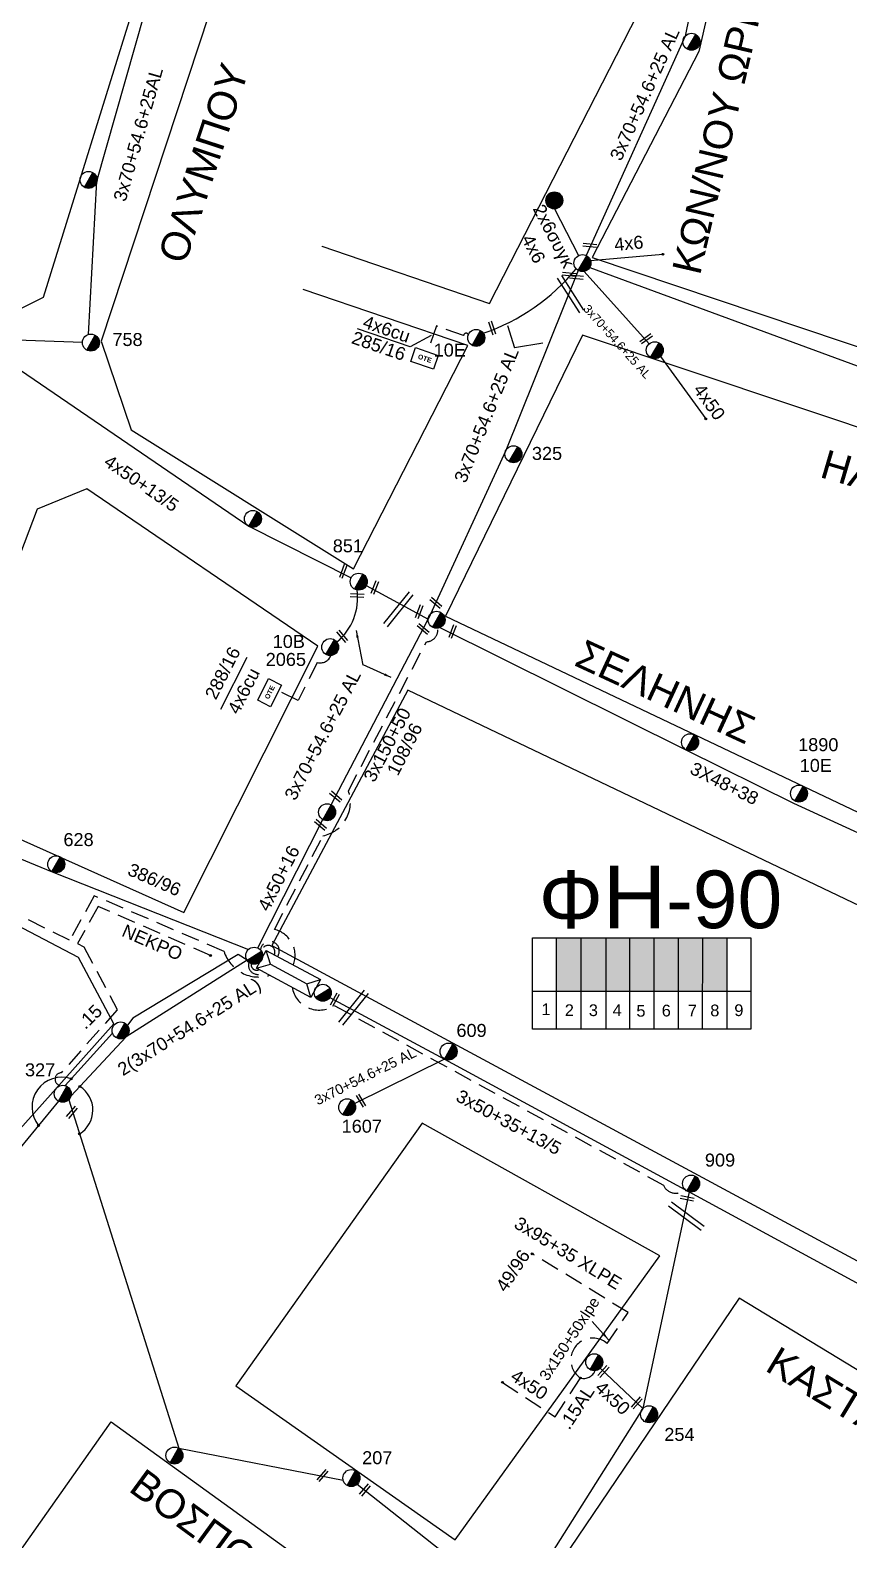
# Model space of a CAD drawing. Header units: millimetres. Extents: x 864 to 3062, y 833 to 2619.
# Drawn here: x 1439.2 to 1552.8, y 1338.7 to 1548.2 of the extents above; entities that cross this region are included whole.
import ezdxf
from ezdxf.enums import TextEntityAlignment as Align

# ---------------------------------------------------------------- set-up
doc = ezdxf.new("R2010")
doc.units = ezdxf.units.MM
doc.linetypes.add('DASHED', pattern=[19.05, 12.7, -6.35])
for name, color, linetype, lineweight in [('.15AL', 7, 'Continuous', 30), ('2x6', 7, 'SYN_LINE', 30), ('3x150+50', 7, 'Continuous', 30), ('3x150+50 XLPE', 7, 'SYN_LINE', 30), ('3x150+70AL', 7, 'DASHED', 30), ('3x48+23+13_5', 7, 'Continuous', 30), ('3X48+38', 7, 'Continuous', 30), ('3x50+35+13_5', 7, 'Continuous', 30), ('3x70+54.6+25 AL', 7, 'SYN_LINE', 30), ('3x82+57+13_5', 7, 'Continuous', 30), ('4x120+25 AL', 7, 'SYN_LINE', 30), ('4x50', 7, 'Continuous', 30), ('4x50+13_5', 7, 'Continuous', 30), ('4x50+16', 7, 'Continuous', 30), ('4x6', 7, 'SYN_LINE', 30), ('text διευθύνσεων', 250, 'Continuous', 30), ('ΝΕΚΡΟ', 7, 'DASHED', 30), ('Υπόβαθρο ΔΕΗ', 7, 'Continuous', 30)]:
    doc.layers.add(name, color=color, linetype=linetype, lineweight=lineweight)
for name, color, linetype in [('Pillar OTE', 7, 'Continuous'), ('TEXT ΚΑΛΩΔΙΩΝ', 7, 'Continuous'), ('Άγνωστα', 7, 'Continuous'), ('ΑΓΝΩΣΤΟ ΕΝΑΕΡΙΟ ΚΑΛΩΔΙΟ', 7, 'Continuous'), ('ΑΓΝΩΣΤΟ ΥΠΟΓΕΙΟ ΚΑΛΩΔΙΟ', 7, 'DASHED'), ('Επιγραφές - Σχήματα', 7, 'Continuous'), ('Καλώδια ΧΤ   3x150AL+50CU', 7, 'DASHED'), ('Μηχανική τομή', 7, 'Continuous'), ('Στύλος Ξύλινος', 7, 'Continuous'), ('Στύλος Ξύλινος @ 1', 7, 'Continuous'), ('Στύλος ΦΜ', 7, 'Continuous'), ('Στύλος ΦΜ @ 1', 7, 'Continuous'), ('Συνδέσεις', 7, 'Continuous'), ('Τομή', 7, 'Continuous'), ('Υποσταθμός εναέριος 2 στύλων', 7, 'Continuous'), ('Υποσταθμός πόλεως', 7, 'Continuous'), ('Υπόγεια καλώδια Παροχών ΧΤ   4x50AL', 7, 'DASHED'), ('Υπόγεια καλώδια Παροχών ΧΤ   4x6', 7, 'DASHED')]:
    doc.layers.add(name, color=color, linetype=linetype)
doc.styles.add('arial', font='arial.ttf')
doc.styles.get("Standard").update_dxf_attribs({"font": 'arial.ttf'})
doc.linetypes.add('SYN_LINE', pattern='A,0.5,-0.0001,["/\\/\\/\\/",Standard,S=0.1,R=0,X=0,Y=-0.05],-0.25', length=0.7501)
doc.dimstyles.new('ISO-25', dxfattribs={"dimtxt": 2.5, "dimasz": 2.5, "dimexe": 1.25, "dimexo": 0.625, "dimtad": 1, "dimtxsty": 'Standard', "dimcen": 2.5, "dimadec": 0, "dimazin": 0, "dimtfac": 1, "dimtmove": 0, "dimatfit": 3, "dimfxl": 1, "dimarcsym": 0})

# ---------------------------------------------------------------- blocks, each defined once
blk = doc.blocks.new('ΥΠΑΡΧΩΝ ΤΣΙΜΕΝΤΕΝΙΟΣ ΣΤΥΛΟΣ')
at = {"layer": 'Στύλος ΦΜ'}
blk.add_hatch(color=7, dxfattribs=at).paths.add_polyline_path([(-1.29, -2.28, 0.574793), (2.62, 0, 0.268822), (1.3, 2.27)])
at = {"layer": 'Στύλος ΦΜ', "color": 7}
blk.add_line((-1.29, -2.28), (1.3, 2.27), dxfattribs=at)
blk.add_circle((0, 0), 2.62, dxfattribs=at)
at = {"layer": 'Στύλος ΦΜ', "flags": 4}
for tag, p in [('ΑΡΙΘΜΟΣ', (-4.68, 8.05)), ('ΤΥΠΟΣ', (-4.91, 3.03))]:
    blk.add_attdef(tag, p, '', height=4, dxfattribs=at)
blk = doc.blocks.new('ΥΠΑΡΧΩΝ ΞΥΛΙΝΟΣ ΣΤΥΛΟΣ')
at = {"layer": 'Στύλος Ξύλινος'}
h = blk.add_hatch(color=7, dxfattribs=at)
h.paths.add_polyline_path([(-2.62, 0, 0.270008), (-1.29, -2.28), (1.3, 2.27, 0.576266)])
h.paths.add_polyline_path([(-1.29, -2.28, 0.574793), (2.62, 0, 0.268822), (1.3, 2.27)])
at = {"layer": 'Στύλος Ξύλινος', "color": 7}
blk.add_line((-1.29, -2.28), (1.3, 2.27), dxfattribs=at)
blk.add_circle((0, 0), 2.62, dxfattribs=at)
at = {"layer": 'Στύλος Ξύλινος', "flags": 4}
for tag, p in [('ΑΡΙΘΜΟΣ', (-4.91, 8.6)), ('ΤΥΠΟΣ', (-4.85, 3.39))]:
    blk.add_attdef(tag, p, '', height=4, dxfattribs=at)
blk = doc.blocks.new('ΥΠΟΣΤΑΘΜΟΣ ΕΝΑΕΡΙΟΣ ΕΠΙ 2 ΣΤΥΛΩΝ')
at = {"layer": 'Υποσταθμός εναέριος 2 στύλων', "linetype": 'Continuous'}
for points in [[(-11.97, -2.11, 0.574793), (-8.45, -0.07, 0.268822), (-9.64, 1.98)], [(9.68, -2.15, 0.574793), (13.19, -0.1, 0.268822), (12.01, 1.95)]]:
    blk.add_hatch(color=256, dxfattribs=at).paths.add_polyline_path(points)
for p, q in [((-11.97, -2.11), (-9.64, 1.98)), ((9.68, -2.15), (12.01, 1.95))]:
    blk.add_line(p, q, dxfattribs=at)
for centre in [(-10.81, -0.07), (10.84, -0.1)]:
    blk.add_circle(centre, 2.36, dxfattribs=at)
at = {"layer": 'Υποσταθμός πόλεως', "linetype": 'Continuous', "ltscale": 40}
blk.add_lwpolyline([(-8.57, 2.82), (8.57, 2.82), (8.57, -2.82), (-8.57, -2.82)], close=True, dxfattribs=at)
for points in [[(-5.75, 0), (-8.57, 2.82)], [(-8.57, -2.82), (-5.75, 0)], [(-5.75, 0), (5.75, 0)], [(5.75, 0), (8.57, 2.82)], [(8.57, -2.82), (5.75, 0)]]:
    blk.add_lwpolyline(points, dxfattribs=at)
at = {"layer": 'Υποσταθμός εναέριος 2 στύλων', "ltscale": 40, "flags": 1}
for tag, p in [('ΜΕΤΑΣΧΗΜΑΤΙΣΜΟΣ', (14.09, 2.51)), ('ΙΣΧΥΣ', (14.07, -0.28)), ('ΑΡΙΘΜΟΣ', (14.19, -3))]:
    blk.add_attdef(tag, p, '', height=1.8, dxfattribs=at)
blk = doc.blocks.new('ΤΟΜΗ')
at = {"layer": 'Τομή', "ltscale": 40}
for p, q in [((-5.68, 0), (17.06, 0)), ((-5.68, -2.77), (17.06, -2.77))]:
    blk.add_line(p, q, dxfattribs=at)
blk = doc.blocks.new('_ΣΥΝΔΕΣΗ')
at = {"layer": 'Συνδέσεις', "linetype": 'SYN_LINE', "ltscale": 40}
blk.add_hatch(color=256, dxfattribs=at).paths.add_polyline_path([(0.5, -0.01, 1), (-0.5, -0.01, 1)])
at = {"layer": 'Συνδέσεις'}
blk.add_circle((0, -0.01), 0.5, dxfattribs=at)
blk = doc.blocks.new('ΜΗΧΑΝΙΚΗ ΤΟΜΗ')
at = {"layer": 'Μηχανική τομή', "ltscale": 40}
for p, q in [((-1.89, 0.78), (5.69, 0.78)), ((-1.89, -0.77), (5.69, -0.77))]:
    blk.add_line(p, q, dxfattribs=at)
blk = doc.blocks.new('PILLAR ΟΤΕ')
at = {"layer": 'Pillar OTE', "ltscale": 40}
blk.add_lwpolyline([(-3.31, 2.02), (3.39, 2.02), (3.39, -1.99), (-3.31, -1.99)], close=True, dxfattribs=at)
at = {"layer": 'Pillar OTE', "insert": (-1.81, 0.71), "char_height": 1.3575, "width": 109.961, "attachment_point": 1}
blk.add_mtext('{\\fArial|b1|i0|c161|p34;OTE}', dxfattribs=at)

msp = doc.modelspace()

# ---------------------------------------------------------------- hatches: boundary and pattern name
at = {"layer": 'Καλώδια ΧΤ   3x150AL+50CU', "linetype": 'DASHED', "lineweight": -3, "ltscale": 0.2}
h = msp.add_hatch(color=6, dxfattribs=at)
h.dxf.hatch_style = 1
h.paths.add_polyline_path([(1512.25, 1414.87), (1515.69, 1414.87), (1515.69, 1422.23), (1512.25, 1422.23)])
h = msp.add_hatch(color=5, dxfattribs=at)
h.dxf.hatch_style = 1
h.paths.add_polyline_path([(1515.69, 1414.87), (1519.13, 1414.86), (1519.13, 1422.23), (1515.69, 1422.23)])
h = msp.add_hatch(color=133, dxfattribs=at)
h.dxf.hatch_style = 1
h.paths.add_polyline_path([(1522.43, 1422.23), (1519.13, 1422.23), (1519.13, 1414.86), (1522.43, 1414.86)])
h = msp.add_hatch(color=85, dxfattribs=at)
h.dxf.hatch_style = 1
h.paths.add_polyline_path([(1525.72, 1422.23), (1522.43, 1422.23), (1522.43, 1414.86), (1525.72, 1414.86)])
h = msp.add_hatch(color=1, dxfattribs=at)
h.dxf.hatch_style = 1
h.paths.add_polyline_path([(1529.11, 1422.23), (1525.81, 1422.23), (1525.81, 1414.86), (1529.11, 1414.86)])
h = msp.add_hatch(color=27, dxfattribs=at)
h.dxf.hatch_style = 1
h.paths.add_polyline_path([(1532.51, 1422.22), (1529.21, 1422.22), (1529.21, 1414.86), (1532.51, 1414.85)])
h = msp.add_hatch(color=2, dxfattribs=at)
h.dxf.hatch_style = 1
h.paths.add_polyline_path([(1535.84, 1422.22), (1532.55, 1422.22), (1532.54, 1414.85), (1535.84, 1414.85)])

# ---------------------------------------------------------------- linework, layer by layer
at = {"layer": '.15AL', "color": 1, "linetype": 'DASHED', "lineweight": -3, "ltscale": 0.2}
msp.add_lwpolyline([(1512.06, 1355.79), (1515.58, 1361.16, 0.374396), (1517.61, 1362.19, -36.717216)], format="xyb", dxfattribs=at)
at = {"layer": '2x6', "color": 1, "linetype": 'SYN_LINE', "lineweight": -3, "ltscale": 8}
msp.add_lwpolyline([(1511.96, 1523.41), (1515.32, 1516.92)], dxfattribs=at)
at = {"layer": '3x150+50', "color": 133, "linetype": 'DASHED', "lineweight": -3, "ltscale": 0.2}
msp.add_lwpolyline([(1475.73, 1418.48, 0.450208), (1473.08, 1423.41), (1479.82, 1436.4, 0.457337), (1483.36, 1442.66), (1494.21, 1463.34, 0.462716), (1495.75, 1465.22, -164.049688)], format="xyb", dxfattribs=at)
at = {"layer": '3x150+50 XLPE', "color": 1, "linetype": 'DASHED', "lineweight": -3, "ltscale": 0.2}
msp.add_lwpolyline([(1515.58, 1361.16, -1.062526), (1519.27, 1365.96), (1522.2, 1370.25), (1508.87, 1378.41)], format="xyb", dxfattribs=at)
at = {"layer": '3x150+70AL', "color": 1, "linetype": 'DASHED', "lineweight": -3, "ltscale": 0.2}
msp.add_lwpolyline([(1472.46, 1417.05, -0.416334), (1466.1, 1420.36), (1448.07, 1428.09), (1444.65, 1421.91), (1423.71, 1432.31), (1366.63, 1446.58)], format="xyb", dxfattribs=at)
at = {"layer": '3x150+70AL', "color": 5, "linetype": 'DASHED', "lineweight": -3, "ltscale": 0.2}
msp.add_lwpolyline([(1471.15, 1420.58, -1.285493), (1473.53, 1419.67, 85.798907)], format="xyb", dxfattribs=at)
at = {"layer": '3x150+70AL', "color": 2, "linetype": 'DASHED', "lineweight": -3, "ltscale": 0.2}
msp.add_lwpolyline([(1471.29, 1420.4, -1.129067), (1473.09, 1419.9, -0.91445)], format="xyb", dxfattribs=at)
at = {"layer": '3x150+70AL', "color": 27, "linetype": 'DASHED', "lineweight": -3, "ltscale": 0.2}
msp.add_lwpolyline([(1469.56, 1418.85, 0.783317), (1471.61, 1417.51, 0.070084)], format="xyb", dxfattribs=at)
at = {"layer": '3x150+70AL', "color": 6, "linetype": 'DASHED', "lineweight": -3, "ltscale": 0.2}
msp.add_lwpolyline([(1469.86, 1418.68, 0.627305), (1470.97, 1417.85, -0.600991)], format="xyb", dxfattribs=at)
at = {"layer": '3x48+23+13_5', "color": 6, "linetype": 'Continuous', "lineweight": -3, "ltscale": 0.2}
msp.add_lwpolyline([(1358.59, 1459.57), (1386.98, 1449.76), (1416.36, 1442.04), (1442.21, 1431.42), (1469.49, 1420.64)], dxfattribs=at)
at = {"layer": '3X48+38', "color": 27, "linetype": 'Continuous', "lineweight": -3, "ltscale": 0.2}
msp.add_lwpolyline([(1496.07, 1465.3), (1530.21, 1448.35), (1545.16, 1440.93), (1562.52, 1432.99), (1594.72, 1417.77), (1620.07, 1406.7)], dxfattribs=at)
at = {"layer": '3x50+35+13_5', "color": 85, "linetype": 'Continuous', "lineweight": -3, "ltscale": 0.2}
msp.add_lwpolyline([(1480.8, 1413.99), (1496.69, 1405.43), (1530.07, 1387.34), (1567.82, 1366.84), (1595.79, 1353.01)], dxfattribs=at)
at = {"layer": '3x70+54.6+25 AL', "color": 1, "linetype": 'SYN_LINE', "lineweight": -3, "ltscale": 15}
for points in [[(1543.97, 1604.22), (1537.32, 1582.84), (1530.1, 1547.36), (1516.35, 1516.95)], [(1516.11, 1514.73), (1525.12, 1504.67)]]:
    msp.add_lwpolyline(points, dxfattribs=at)
at = {"layer": '3x70+54.6+25 AL', "color": 133, "linetype": 'SYN_LINE', "lineweight": -3, "ltscale": 15}
msp.add_lwpolyline([(1447.29, 1505.98), (1448.44, 1527.23), (1455.04, 1550.53)], dxfattribs=at)
at = {"layer": '3x70+54.6+25 AL', "color": 27, "linetype": 'SYN_LINE', "lineweight": -3, "ltscale": 15}
for points in [[(1515.28, 1514.85), (1505.22, 1489.87), (1494.43, 1466.48)], [(1480.98, 1440.7), (1494.43, 1466.48)]]:
    msp.add_lwpolyline(points, dxfattribs=at)
at = {"layer": '3x70+54.6+25 AL', "color": 2, "linetype": 'SYN_LINE', "lineweight": -3, "ltscale": 15}
msp.add_lwpolyline([(1469.29, 1419.15), (1452.51, 1408.51)], dxfattribs=at)
at = {"layer": '3x70+54.6+25 AL', "color": 5, "linetype": 'SYN_LINE', "lineweight": -3, "ltscale": 15}
msp.add_lwpolyline([(1469.29, 1419.15), (1468.04, 1419.93), (1453.45, 1411.09), (1452.68, 1410.11)], dxfattribs=at)
at = {"layer": '3x70+54.6+25 AL', "color": 5, "linetype": 'SYN_LINE', "lineweight": -3, "ltscale": 10}
msp.add_lwpolyline([(1450.62, 1409.03), (1444.04, 1401.74)], dxfattribs=at)
at = {"layer": '3x70+54.6+25 AL', "color": 2, "linetype": 'SYN_LINE', "lineweight": -3, "ltscale": 10}
msp.add_lwpolyline([(1452.51, 1408.51), (1452.51, 1408.51), (1444.84, 1400.29)], dxfattribs=at)
at = {"layer": '3x70+54.6+25 AL', "color": 85, "linetype": 'SYN_LINE', "lineweight": -3, "ltscale": 15}
msp.add_lwpolyline([(1496.69, 1405.43), (1484.25, 1399.25)], dxfattribs=at)
at = {"layer": '3x70+54.6+25 AL', "color": 1, "linetype": 'SYN_LINE', "lineweight": -3, "ltscale": 15}
msp.add_arc((1493.1, 1532.89), 28.2, 288.5653, 320.8913, dxfattribs=at)
at = {"layer": '3x70+54.6+25 AL', "color": 133, "linetype": 'SYN_LINE', "lineweight": -3, "ltscale": 10}
msp.add_arc((1476.78, 1469.38), 7.86, 309.4108, 8.3204, dxfattribs=at)
at = {"layer": '3x82+57+13_5', "color": 2, "linetype": 'Continuous', "lineweight": -3, "ltscale": 0.2}
for points in [[(1444.53, 1399.77), (1459.8, 1351.43), (1482.64, 1346.98)], [(1484.59, 1346.45), (1506.64, 1328.98)]]:
    msp.add_lwpolyline(points, dxfattribs=at)
at = {"layer": '4x120+25 AL', "color": 133, "linetype": 'SYN_LINE', "lineweight": -3, "ltscale": 15}
msp.add_lwpolyline([(1433.37, 1505.36), (1446.44, 1504.89)], dxfattribs=at)
at = {"layer": '4x50', "color": 1, "linetype": 'SYN_LINE', "lineweight": -3, "ltscale": 12}
msp.add_lwpolyline([(1526.69, 1502.92), (1532.97, 1494.25)], dxfattribs=at)
at = {"layer": '4x50', "color": 5, "linetype": 'Continuous', "lineweight": -3, "ltscale": 0.2}
msp.add_lwpolyline([(1443.12, 1399.59), (1424.95, 1377.57), (1404.2, 1354.34), (1382.28, 1325.27)], dxfattribs=at)
at = {"layer": '4x50', "color": 1, "linetype": 'Continuous', "lineweight": -3, "ltscale": 0.2}
msp.add_lwpolyline([(1518.33, 1362.53), (1524.25, 1356.94)], dxfattribs=at)
at = {"layer": '4x50', "color": 1, "linetype": 'DASHED', "lineweight": -3, "ltscale": 0.2}
msp.add_lwpolyline([(1504.75, 1360.56), (1512.06, 1355.79)], dxfattribs=at)
at = {"layer": '4x50+13_5', "color": 133, "linetype": 'Continuous', "lineweight": -3, "ltscale": 0.2}
for points in [[(1433.11, 1504.22), (1469.52, 1479.36), (1483.74, 1472.2)], [(1485.85, 1471.15), (1494.43, 1466.48)]]:
    msp.add_lwpolyline(points, dxfattribs=at)
at = {"layer": '4x50+16', "color": 1, "linetype": 'Continuous', "lineweight": -3, "ltscale": 0.2}
msp.add_lwpolyline([(1516.87, 1515.27), (1558, 1500.13), (1596.09, 1488.86)], dxfattribs=at)
at = {"layer": '4x50+16', "color": 27, "linetype": 'Continuous', "lineweight": -3, "ltscale": 0.2}
msp.add_lwpolyline([(1470.78, 1420.85), (1479.82, 1438.65)], dxfattribs=at)
at = {"layer": '4x6', "color": 1, "linetype": 'SYN_LINE', "lineweight": -3, "ltscale": 10}
msp.add_lwpolyline([(1516.99, 1516.24), (1527.02, 1517.1)], dxfattribs=at)
at = {"layer": 'Pillar OTE', "lineweight": -3, "ltscale": 40}
for points in [[(1508.92, 1409.59), (1508.92, 1422.23), (1539.25, 1422.23), (1539.25, 1409.56), (1508.92, 1409.59)], [(1512.25, 1409.59), (1512.25, 1422.23)], [(1515.69, 1409.59), (1515.69, 1422.23)], [(1519.13, 1409.58), (1519.13, 1422.23)], [(1522.42, 1409.58), (1522.43, 1422.23)], [(1525.81, 1409.58), (1525.81, 1422.23)], [(1529.21, 1409.57), (1529.21, 1422.23)], [(1532.54, 1409.57), (1532.55, 1422.23)], [(1535.93, 1409.57), (1535.93, 1422.23)], [(1508.92, 1414.87), (1539.25, 1414.85)]]:
    msp.add_lwpolyline(points, dxfattribs=at)
at = {"layer": 'ΑΓΝΩΣΤΟ ΕΝΑΕΡΙΟ ΚΑΛΩΔΙΟ', "color": 1, "linetype": 'Continuous', "lineweight": -3, "ltscale": 0.2}
msp.add_lwpolyline([(1530.68, 1386.99), (1524.25, 1356.94), (1507.85, 1331)], dxfattribs=at)
at = {"layer": 'ΑΓΝΩΣΤΟ ΥΠΟΓΕΙΟ ΚΑΛΩΔΙΟ', "color": 85, "linetype": 'DASHED', "lineweight": -3, "ltscale": 0.2}
msp.add_lwpolyline([(1475.54, 1415.39, 0.538103), (1481.4, 1412.85), (1527.09, 1387.95, 0.535113), (1530.07, 1387.34, -102.691025)], format="xyb", dxfattribs=at)
at = {"layer": 'ΝΕΚΡΟ', "color": 7, "linetype": 'DASHED', "lineweight": -3, "ltscale": 0.2}
msp.add_lwpolyline([(1464.21, 1419.79), (1448.63, 1426.58), (1445.76, 1421.45), (1446.65, 1420.98), (1451.27, 1412.28)], dxfattribs=at)
msp.add_lwpolyline([(1451.28, 1412.27), (1443.5, 1403.51, 0.958519), (1443.44, 1401.76, 5.139037)], format="xyb", dxfattribs=at)
at = {"layer": 'Υπόβαθρο ΔΕΗ', "lineweight": -3}
for points in [[(1608.02, 1613.79), (1549.2, 1619.91), (1532.01, 1545.26), (1517.2, 1516.65), (1587.02, 1493.22), (1596.31, 1545.3)], [(1454.03, 1552.99), (1426.54, 1556.11), (1413.45, 1518.62), (1432.35, 1506.79), (1441.04, 1511.17)], [(1648.99, 1461.36), (1515.85, 1505.87), (1496.82, 1466.88), (1620.78, 1408.02)], [(1479.11, 1462.71), (1447.03, 1484.56), (1440.13, 1481.71), (1424.92, 1441.67), (1460.53, 1425.74)], [(1617.21, 1396.66), (1491.59, 1456.63), (1472.71, 1421.2), (1595.83, 1354.92)], [(1445.91, 1419.5), (1423.78, 1431.09), (1417.32, 1432.71), (1383.71, 1389.19), (1414.36, 1369.56), (1450.78, 1410.33)], [(1526.62, 1378.12), (1493.62, 1396.52), (1467.74, 1360.07), (1498.18, 1338.73)], [(1571.18, 1285.74), (1604.83, 1331.45), (1537.62, 1372.27), (1508.79, 1329.65), (1537.8, 1309.03), (1556.77, 1295.41), (1571.18, 1285.74)], [(1450.41, 1355.08), (1489.49, 1326.88), (1456.67, 1280.3), (1417.19, 1308.02)]]:
    msp.add_lwpolyline(points, close=True, dxfattribs=at)
for points in [[(1479.67, 1518.23), (1479.67, 1518.23), (1502.95, 1510.28), (1524.52, 1552.35), (1529.19, 1573.17), (1398.93, 1594.59), (1395.47, 1591.83), (1391.16, 1589), (1389.17, 1588.07), (1388.47, 1587.82), (1387.07, 1587.28), (1386.22, 1587.05), (1384.45, 1586.76), (1384.45, 1586.76), (1374.32, 1532.76), (1404.02, 1523.2), (1420.7, 1565.91), (1467.05, 1559.63), (1449.02, 1505.05), (1453.21, 1492.74), (1484.05, 1473.43), (1499.95, 1504.42), (1477.09, 1512.23), (1477.09, 1512.23)], [(1491.94, 1504.26), (1484.62, 1506.76)], [(1469.25, 1461.17), (1465.6, 1453.91)]]:
    msp.add_lwpolyline(points, dxfattribs=at)
for centre, radius, start, end in [((1443.56, 1398.78), 4.12, 71.1539, 218.5298), ((1444.04, 1398.35), 3.85, 300.9067, 58.0682)]:
    msp.add_arc(centre, radius, start, end, dxfattribs=at)
at = {"layer": 'Υπόγεια καλώδια Παροχών ΧΤ   4x6', "color": 1, "linetype": 'DASHED', "ltscale": 0.2}
msp.add_lwpolyline([(1500.02, 1505.94, 0.751091), (1499.36, 1505.85), (1495.57, 1507.15), (1494.37, 1503.64)], format="xyb", dxfattribs=at)
at = {"layer": 'Υπόγεια καλώδια Παροχών ΧΤ   4x6', "color": 133, "linetype": 'DASHED', "ltscale": 0.2}
msp.add_lwpolyline([(1480.94, 1461.42, -0.371779), (1479.04, 1460.44), (1476.4, 1455.17), (1473.63, 1456.56)], format="xyb", dxfattribs=at)

# ---------------------------------------------------------------- block references
at = {"layer": 'Pillar OTE'}
for p, xscale, yscale, zscale, rotation in [((1493.9, 1502.65), 0.4999999999999999, 0.4999999999999999, 0.4999999999999999, 341.1400037555543), ((1472.42, 1456.25), 0.5, 0.5, 0.5, 63.31000751106546)]:
    msp.add_blockref('PILLAR ΟΤΕ', p, dxfattribs=dict(at, xscale=xscale, yscale=yscale, zscale=zscale, rotation=rotation))
at = {"layer": 'Μηχανική τομή', "lineweight": -3, "zscale": 0.4999999999999997}
for p, xscale, yscale, rotation in [((1517.36, 1518.26), 0.249999999999946, 0.249999999999946, 174.4298595827747), ((1514.48, 1514.26), 0.249999999999946, 0.249999999999946, 174.4298595827747), ((1515.49, 1513.86), 0.249999999999946, 0.249999999999946, 174.4298595827747), ((1503.5, 1506.4), 0.249999999999946, 0.249999999999946, 108.1047762416954), ((1525.09, 1505.64), 0.249999999999946, 0.249999999999946, 215.600029220915), ((1482.8, 1473.52), 0.2499999999999458, 0.2499999999999458, 248.9365260926364), ((1487.18, 1471.28), 0.2499999999999458, 0.2499999999999458, 248.9365260926364), ((1485.05, 1469.71), 0.249999999999946, 0.249999999999946, 177.540170480218), ((1493.34, 1467.93), 0.2499999999999458, 0.2499999999999458, 248.9365260926364), ((1495.87, 1468.4), 0.2499999999999463, 0.2499999999999463, 139.9647023174005), ((1482.83, 1463.73), 0.249999999999946, 0.249999999999946, 130.0793959368597), ((1494.1, 1464.77), 0.2499999999999463, 0.2499999999999463, 139.9647023174005), ((1497.98, 1465.19), 0.2499999999999458, 0.2499999999999458, 248.9365260926364), ((1481.97, 1441.52), 0.2499999999999463, 0.2499999999999463, 139.9647023174005), ((1479.85, 1437.59), 0.2499999999999463, 0.2499999999999463, 139.9647023174005), ((1481.68, 1414.06), 0.2499999999999462, 0.2499999999999462, 240.3996471379264), ((1484.83, 1400.05), 0.2499999999999462, 0.2499999999999462, 300.799294275847), ((1445.27, 1398.4), 0.2499999999999463, 0.2499999999999463, 229.4170156467401), ((1530.85, 1386), 0.2499999999999463, 0.2499999999999463, 168.8394851337632), ((1519.09, 1362.44), 0.2499999999999462, 0.2499999999999462, 228.4072255769233), ((1523.7, 1358.07), 0.2499999999999462, 0.2499999999999462, 228.4072255769233), ((1480.05, 1348), 0.2499999999999463, 0.2499999999999463, 229.4170156467401), ((1485.94, 1345.99), 0.2499999999999463, 0.2499999999999463, 229.4170156467401)]:
    msp.add_blockref('ΜΗΧΑΝΙΚΗ ΤΟΜΗ', p, dxfattribs=dict(at, xscale=xscale, yscale=yscale, rotation=rotation))
at = {"layer": 'Στύλος Ξύλινος @ 1', "lineweight": -3, "ltscale": 40, "xscale": 0.4499999999998181, "yscale": 0.4499999999998181, "zscale": 0.4499999999998181}
msp.add_blockref('ΥΠΑΡΧΩΝ ΞΥΛΙΝΟΣ ΣΤΥΛΟΣ', (1511.95, 1524.58), dxfattribs=at)
at = {"layer": 'Στύλος ΦΜ @ 1', "lineweight": -3, "ltscale": 40}
for p, xscale, yscale, zscale in [((1530.99, 1546.59), 0.4499999999998181, 0.4499999999998181, 0.4499999999998181), ((1447.28, 1527.42), 0.4499999999998181, 0.4499999999998181, 0.4499999999998181), ((1515.86, 1515.88), 0.4499999999998181, 0.4499999999998181, 0.4499999999998181), ((1525.9, 1503.79), 0.4499999999998181, 0.4499999999998181, 0.4499999999998181), ((1470.1, 1480.38), 0.4499999999998181, 0.4499999999998181, 0.4499999999998181), ((1495.6, 1466.39), 0.4499999999998181, 0.4499999999998181, 0.4499999999998181), ((1530.79, 1449.38), 0.4499999999998181, 0.4499999999998181, 0.4499999999998181), ((1480.4, 1439.67), 0.4499999999998181, 0.4499999999998181, 0.4499999999998181), ((1451.74, 1409.4), 0.4499999999998181, 0.4499999999998181, 0.4499999999998181), ((1517.5, 1363.36), 0.449999999999818, 0.449999999999818, 0.449999999999818), ((1459.21, 1350.41), 0.4499999999998181, 0.4499999999998181, 0.4499999999998181)]:
    msp.add_blockref('ΥΠΑΡΧΩΝ ΤΣΙΜΕΝΤΕΝΙΟΣ ΣΤΥΛΟΣ', p, dxfattribs=dict(at, xscale=xscale, yscale=yscale, zscale=zscale))
ref = msp.add_blockref('ΥΠΑΡΧΩΝ ΤΣΙΜΕΝΤΕΝΙΟΣ ΣΤΥΛΟΣ', (1447.61, 1504.84), dxfattribs=dict(at, xscale=0.449999999999739, yscale=0.449999999999739, zscale=0.449999999999739))
ref.add_attrib('ΤΥΠΟΣ', '758', (1450.6, 1504.37), dxfattribs={"layer": 'Στύλος ΦΜ', "height": 1.8, "rotation": 360, "flags": 4})
ref = msp.add_blockref('ΥΠΑΡΧΩΝ ΤΣΙΜΕΝΤΕΝΙΟΣ ΣΤΥΛΟΣ', (1501.11, 1505.49), dxfattribs=dict(at, xscale=0.4499999999998181, yscale=0.4499999999998181, zscale=0.4499999999998181))
ref.add_attrib('ΤΥΠΟΣ', '10Ε', (1495.2, 1502.91), dxfattribs={"layer": 'Στύλος ΦΜ', "height": 1.8, "flags": 4})
ref = msp.add_blockref('ΥΠΑΡΧΩΝ ΤΣΙΜΕΝΤΕΝΙΟΣ ΣΤΥΛΟΣ', (1506.28, 1489.36), dxfattribs=dict(at, xscale=0.4499999999997487, yscale=0.4499999999997487, zscale=0.4499999999997487))
ref.add_attrib('ΤΥΠΟΣ', '325', (1508.84, 1488.57), dxfattribs={"layer": 'Στύλος ΦΜ', "height": 1.8, "rotation": 360, "flags": 4})
ref = msp.add_blockref('ΥΠΑΡΧΩΝ ΤΣΙΜΕΝΤΕΝΙΟΣ ΣΤΥΛΟΣ', (1484.79, 1471.67), dxfattribs=dict(at, xscale=0.4499999999997873, yscale=0.4499999999997873, zscale=0.4499999999997873))
ref.add_attrib('ΤΥΠΟΣ', '851', (1481.19, 1475.74), dxfattribs={"layer": 'Στύλος ΦΜ', "height": 1.8, "flags": 4})
ref = msp.add_blockref('ΥΠΑΡΧΩΝ ΤΣΙΜΕΝΤΕΝΙΟΣ ΣΤΥΛΟΣ', (1480.83, 1462.59), dxfattribs=dict(at, xscale=0.4499999999999149, yscale=0.4499999999999149, zscale=0.4499999999999149))
ref.add_attrib('ΤΥΠΟΣ', '10Β', (1472.85, 1462.47), dxfattribs={"layer": 'Στύλος ΦΜ', "height": 1.8, "flags": 4})
ref.add_attrib('ΑΡΙΘΜΟΣ', '2065', (1471.88, 1459.98), dxfattribs={"layer": 'Στύλος ΦΜ', "height": 1.8, "flags": 4})
ref = msp.add_blockref('ΥΠΑΡΧΩΝ ΤΣΙΜΕΝΤΕΝΙΟΣ ΣΤΥΛΟΣ', (1545.92, 1442.27), dxfattribs=dict(at, xscale=0.4499999999998181, yscale=0.4499999999998181, zscale=0.4499999999998181))
ref.add_attrib('ΤΥΠΟΣ', '10E', (1546.02, 1445.27), dxfattribs={"layer": 'Στύλος ΦΜ', "height": 1.8, "flags": 4})
ref.add_attrib('ΑΡΙΘΜΟΣ', '1890', (1545.8, 1448.15), dxfattribs={"layer": 'Στύλος ΦΜ', "height": 1.8, "flags": 4})
ref = msp.add_blockref('ΥΠΑΡΧΩΝ ΤΣΙΜΕΝΤΕΝΙΟΣ ΣΤΥΛΟΣ', (1442.79, 1432.45), dxfattribs=dict(at, xscale=0.4499999999998436, yscale=0.4499999999998436, zscale=0.4499999999998436))
ref.add_attrib('ΤΥΠΟΣ', '628', (1443.8, 1434.98), dxfattribs={"layer": 'Στύλος ΦΜ', "height": 1.8, "flags": 4})
ref = msp.add_blockref('ΥΠΑΡΧΩΝ ΤΣΙΜΕΝΤΕΝΙΟΣ ΣΤΥΛΟΣ', (1497.27, 1406.46), dxfattribs=dict(at, xscale=0.4499999999997925, yscale=0.4499999999997925, zscale=0.4499999999997925))
ref.add_attrib('ΑΡΙΘΜΟΣ', '609', (1498.36, 1408.5), dxfattribs={"layer": 'Στύλος ΦΜ', "height": 1.8, "flags": 4})
ref = msp.add_blockref('ΥΠΑΡΧΩΝ ΤΣΙΜΕΝΤΕΝΙΟΣ ΣΤΥΛΟΣ', (1443.7, 1400.61), dxfattribs=dict(at, xscale=0.4499999999999149, yscale=0.4499999999999149, zscale=0.4499999999999149))
ref.add_attrib('ΤΥΠΟΣ', '327', (1438.46, 1403.03), dxfattribs={"layer": 'Στύλος ΦΜ', "height": 1.8, "flags": 4})
ref = msp.add_blockref('ΥΠΑΡΧΩΝ ΤΣΙΜΕΝΤΕΝΙΟΣ ΣΤΥΛΟΣ', (1483.19, 1398.73), dxfattribs=dict(at, xscale=0.449999999999818, yscale=0.449999999999818, zscale=0.449999999999818))
ref.add_attrib('ΑΡΙΘΜΟΣ', '1607', (1482.42, 1395.21), dxfattribs={"layer": 'Στύλος ΦΜ', "height": 1.8, "rotation": 360, "flags": 4})
ref = msp.add_blockref('ΥΠΑΡΧΩΝ ΤΣΙΜΕΝΤΕΝΙΟΣ ΣΤΥΛΟΣ', (1530.93, 1388.14), dxfattribs=dict(at, xscale=0.4499999999998539, yscale=0.4499999999998539, zscale=0.4499999999998539))
ref.add_attrib('ΤΥΠΟΣ', '909', (1532.86, 1390.51), dxfattribs={"layer": 'Στύλος ΦΜ', "height": 1.8, "flags": 4})
ref = msp.add_blockref('ΥΠΑΡΧΩΝ ΤΣΙΜΕΝΤΕΝΙΟΣ ΣΤΥΛΟΣ', (1525.1, 1356.13), dxfattribs=dict(at, xscale=0.4499999999997951, yscale=0.4499999999997951, zscale=0.4499999999997951))
ref.add_attrib('ΤΥΠΟΣ', '254', (1527.22, 1352.44), dxfattribs={"layer": 'Στύλος ΦΜ', "height": 1.8, "rotation": 360, "flags": 4})
ref = msp.add_blockref('ΥΠΑΡΧΩΝ ΤΣΙΜΕΝΤΕΝΙΟΣ ΣΤΥΛΟΣ', (1483.77, 1347.29), dxfattribs=dict(at, xscale=0.4499999999998264, yscale=0.4499999999998264, zscale=0.4499999999998264))
ref.add_attrib('ΤΥΠΟΣ', '207', (1485.27, 1349.21), dxfattribs={"layer": 'Στύλος ΦΜ', "height": 1.8, "rotation": 360, "flags": 4})
at = {"layer": 'Συνδέσεις', "lineweight": -3, "xscale": 0.25, "yscale": 0.25, "zscale": 0.25}
for p in [(1527.02, 1517.1), (1532.97, 1494.25), (1464.21, 1419.8), (1444.89, 1402.68), (1446.08, 1401.62), (1440.33, 1396.21), (1446.02, 1395.05), (1508.87, 1378.41), (1504.75, 1360.57), (1515.59, 1361.17)]:
    msp.add_blockref('_ΣΥΝΔΕΣΗ', p, dxfattribs=at)
at = {"layer": 'Τομή', "lineweight": -3, "xscale": 0.2499999999999996, "yscale": 0.2499999999999996, "zscale": 0.2499999999999996}
for p, rotation in [((1513.71, 1512.95), 302.5893270508896), ((1491.43, 1468.74), 231.1201578405992), ((1485.22, 1413.43), 231.1201578405992), ((1529.34, 1384.77), 323.5006482361051)]:
    msp.add_blockref('ΤΟΜΗ', p, dxfattribs=dict(at, rotation=rotation))
at = {"layer": 'Υποσταθμός εναέριος 2 στύλων', "lineweight": -3, "xscale": 0.4999999999999998, "yscale": 0.4999999999999998, "zscale": 0.4999999999999998, "rotation": 331.7029340503981}
msp.add_blockref('ΥΠΟΣΤΑΘΜΟΣ ΕΝΑΕΡΙΟΣ ΕΠΙ 2 ΣΤΥΛΩΝ', (1475.06, 1417.24), dxfattribs=at)

# ---------------------------------------------------------------- texts
at = {"lineweight": -3, "ltscale": 30, "char_height": 1.63, "width": 11.2573, "attachment_point": 1}
for s, insert in [('1', (1510.17, 1413.15)), ('2', (1513.4, 1413.02)), ('3', (1516.74, 1413.02)), ('4', (1520.04, 1413.02)), ('5', (1523.34, 1412.94)), ('6', (1526.86, 1412.97)), ('7', (1530.49, 1412.97)), ('8', (1533.6, 1412.99)), ('9', (1536.94, 1413.02))]:
    msp.add_mtext(s, dxfattribs=dict(at, insert=insert))
at = {"layer": 'text διευθύνσεων', "color": 7, "lineweight": -3}
for s, rotation, p in [('ΚΩΝ/ΝΟΥ ΩΡΙΑΙΟΠΟΥΛΟΥ', 76.9144, (1538.16, 1548.68)), ('ΣΕΛΗΝΗΣ', 335.2141, (1527.38, 1456.4))]:
    msp.add_text(s, height=4, rotation=rotation, dxfattribs=at).set_placement(p, align=Align.MIDDLE_CENTER)
at = {"layer": 'text διευθύνσεων', "color": 7, "lineweight": -3, "ltscale": 40, "char_height": 4, "width": 94.4586, "attachment_point": 1, "style": 'arial'}
for s, insert, rotation in [('OΛYMΠOY', (1456.88, 1516.8), 71.8241), ('HΛIOY', (1549.77, 1490.06), 343.62), ('KAΣTAMONHΣ', (1543.11, 1365.71), 328.9099), ('BOΣΠOPOY', (1455.05, 1348.8), 323.7636)]:
    msp.add_mtext(s, dxfattribs=dict(at, insert=insert, rotation=rotation))
at = {"layer": 'TEXT ΚΑΛΩΔΙΩΝ', "linetype": 'Continuous', "lineweight": -3, "ltscale": 0.2}
for s, height, rotation, p in [('3x70+54.6+25 AL', 1.8, 65.6759, (1524.49, 1539.34)), ('3x70+54.6+25AL', 1.8, 74.1881, (1454.17, 1533.76)), ('2x6συγκ', 1.8, 297.3977, (1511.89, 1519.63)), ('4x6', 1.8, 297.3977, (1509.07, 1517.86)), ('4x6', 1.8, 5.5853, (1522.29, 1518.63)), ('3x70+54.6+25 AL', 1.1878, 311.8472, (1520.68, 1504.99)), ('3x70+54.6+25 AL', 1.8, 68.0597, (1502.52, 1494.78)), ('4x50', 1.8, 305.95, (1533.48, 1496.62)), ('4x50+13/5', 1.8, 325.6785, (1454.64, 1485.33)), ('3x70+54.6+25 AL', 1.8, 62.4535, (1479.78, 1450.39)), ('3x150+50', 1.8, 62.3327, (1488.74, 1449.04)), ('3X48+38', 1.8, 333.5926, (1535.57, 1443.68)), ('4x50+16', 1.8, 63.0818, (1473.67, 1430.52)), ('2(3x70+54.6+25 AL)', 1.8, 32.3719, (1461.26, 1409.92)), ('3x70+54.6+25 AL', 1.4, 26.4091, (1485.7, 1403.04)), ('3x50+35+13/5', 1.8, 331.5345, (1505.63, 1396.67)), ('3x95+35 XLPE', 1.8, 328.5002, (1513.85, 1378.51)), ('3x150+50xlpe', 1.5225, 56.7094, (1514.04, 1366.62)), ('4x50', 1.8, 326.8834, (1508.49, 1360.27)), ('.15AL', 1.8, 56.7094, (1515.07, 1357.1)), ('4x50', 1.8, 316.5922, (1520.06, 1358.41))]:
    msp.add_text(s, height=height, rotation=rotation, dxfattribs=at).set_placement(p, align=Align.MIDDLE_CENTER)
at = {"layer": 'Άγνωστα', "lineweight": -3, "ltscale": 40, "char_height": 1.8, "width": 27.758, "attachment_point": 1, "style": 'arial'}
for s, insert, rotation in [('108/96', (1488.62, 1445.42), 63.0341), ('386/96', (1453.28, 1432.69), 336.4296), ('ΝΕΚΡΟ', (1452.47, 1424.2), 336.4296), ('.15', (1445.59, 1410.72), 44.5153), ('49/96', (1503.7, 1373.95), 56.4694)]:
    msp.add_mtext(s, dxfattribs=dict(at, insert=insert, rotation=rotation))
at = {"layer": 'Υπόβαθρο ΔΕΗ', "lineweight": -3, "insert": (1509.79, 1432.25), "char_height": 8, "width": 84.6573, "attachment_point": 1}
msp.add_mtext('Φ{\\H1.0833x;H}-90', dxfattribs=at)
at = {"layer": 'Υπόγεια καλώδια Παροχών ΧΤ   4x50AL', "color": 7, "ltscale": 0.2, "char_height": 1.8, "attachment_point": 1}
for s, insert, rotation in [('4x6cu', (1485.8, 1508.67), 341), ('285/16', (1484.24, 1506.49), 341), ('288/16', (1463.35, 1455.98), 63), ('4x6cu', (1466.49, 1453.93), 63)]:
    msp.add_mtext_dynamic_manual_height_columns(s, width=1.8, gutter_width=12.5, heights=[0.118], dxfattribs=dict(at, insert=insert, rotation=rotation))

# ---------------------------------------------------------------- leaders
at = {"layer": 'Επιγραφές - Σχήματα', "ltscale": 40}
for points, override in [([(1505.46, 1507.22), (1506.43, 1504.14)], {"dimasz": 0.5, "dimtad": 0}), ([(1494.86, 1505.81), (1491.94, 1504.26)], {"dimasz": 0.5, "dimtad": 0}), ([(1510.37, 1504.77), (1506.43, 1504.14)], {"dimasz": 0.5, "dimtad": 0}), ([(1484.44, 1464.9), (1485.38, 1460.07)], {"dimasz": 1, "dimtad": 0}), ([(1489.3, 1458.39), (1485.39, 1460.11)], {"dimasz": 1, "dimtad": 0})]:
    msp.add_leader(points, dimstyle='ISO-25', override=override, dxfattribs=at)
at = {"layer": 'Επιγραφές - Σχήματα', "lineweight": -3, "ltscale": 40}
msp.add_leader([(1519.49, 1366.47), (1517.22, 1369.02)], dimstyle='ISO-25', override={"dimasz": 1, "dimtad": 0}, dxfattribs=at)

doc.saveas('drawing.dxf')
